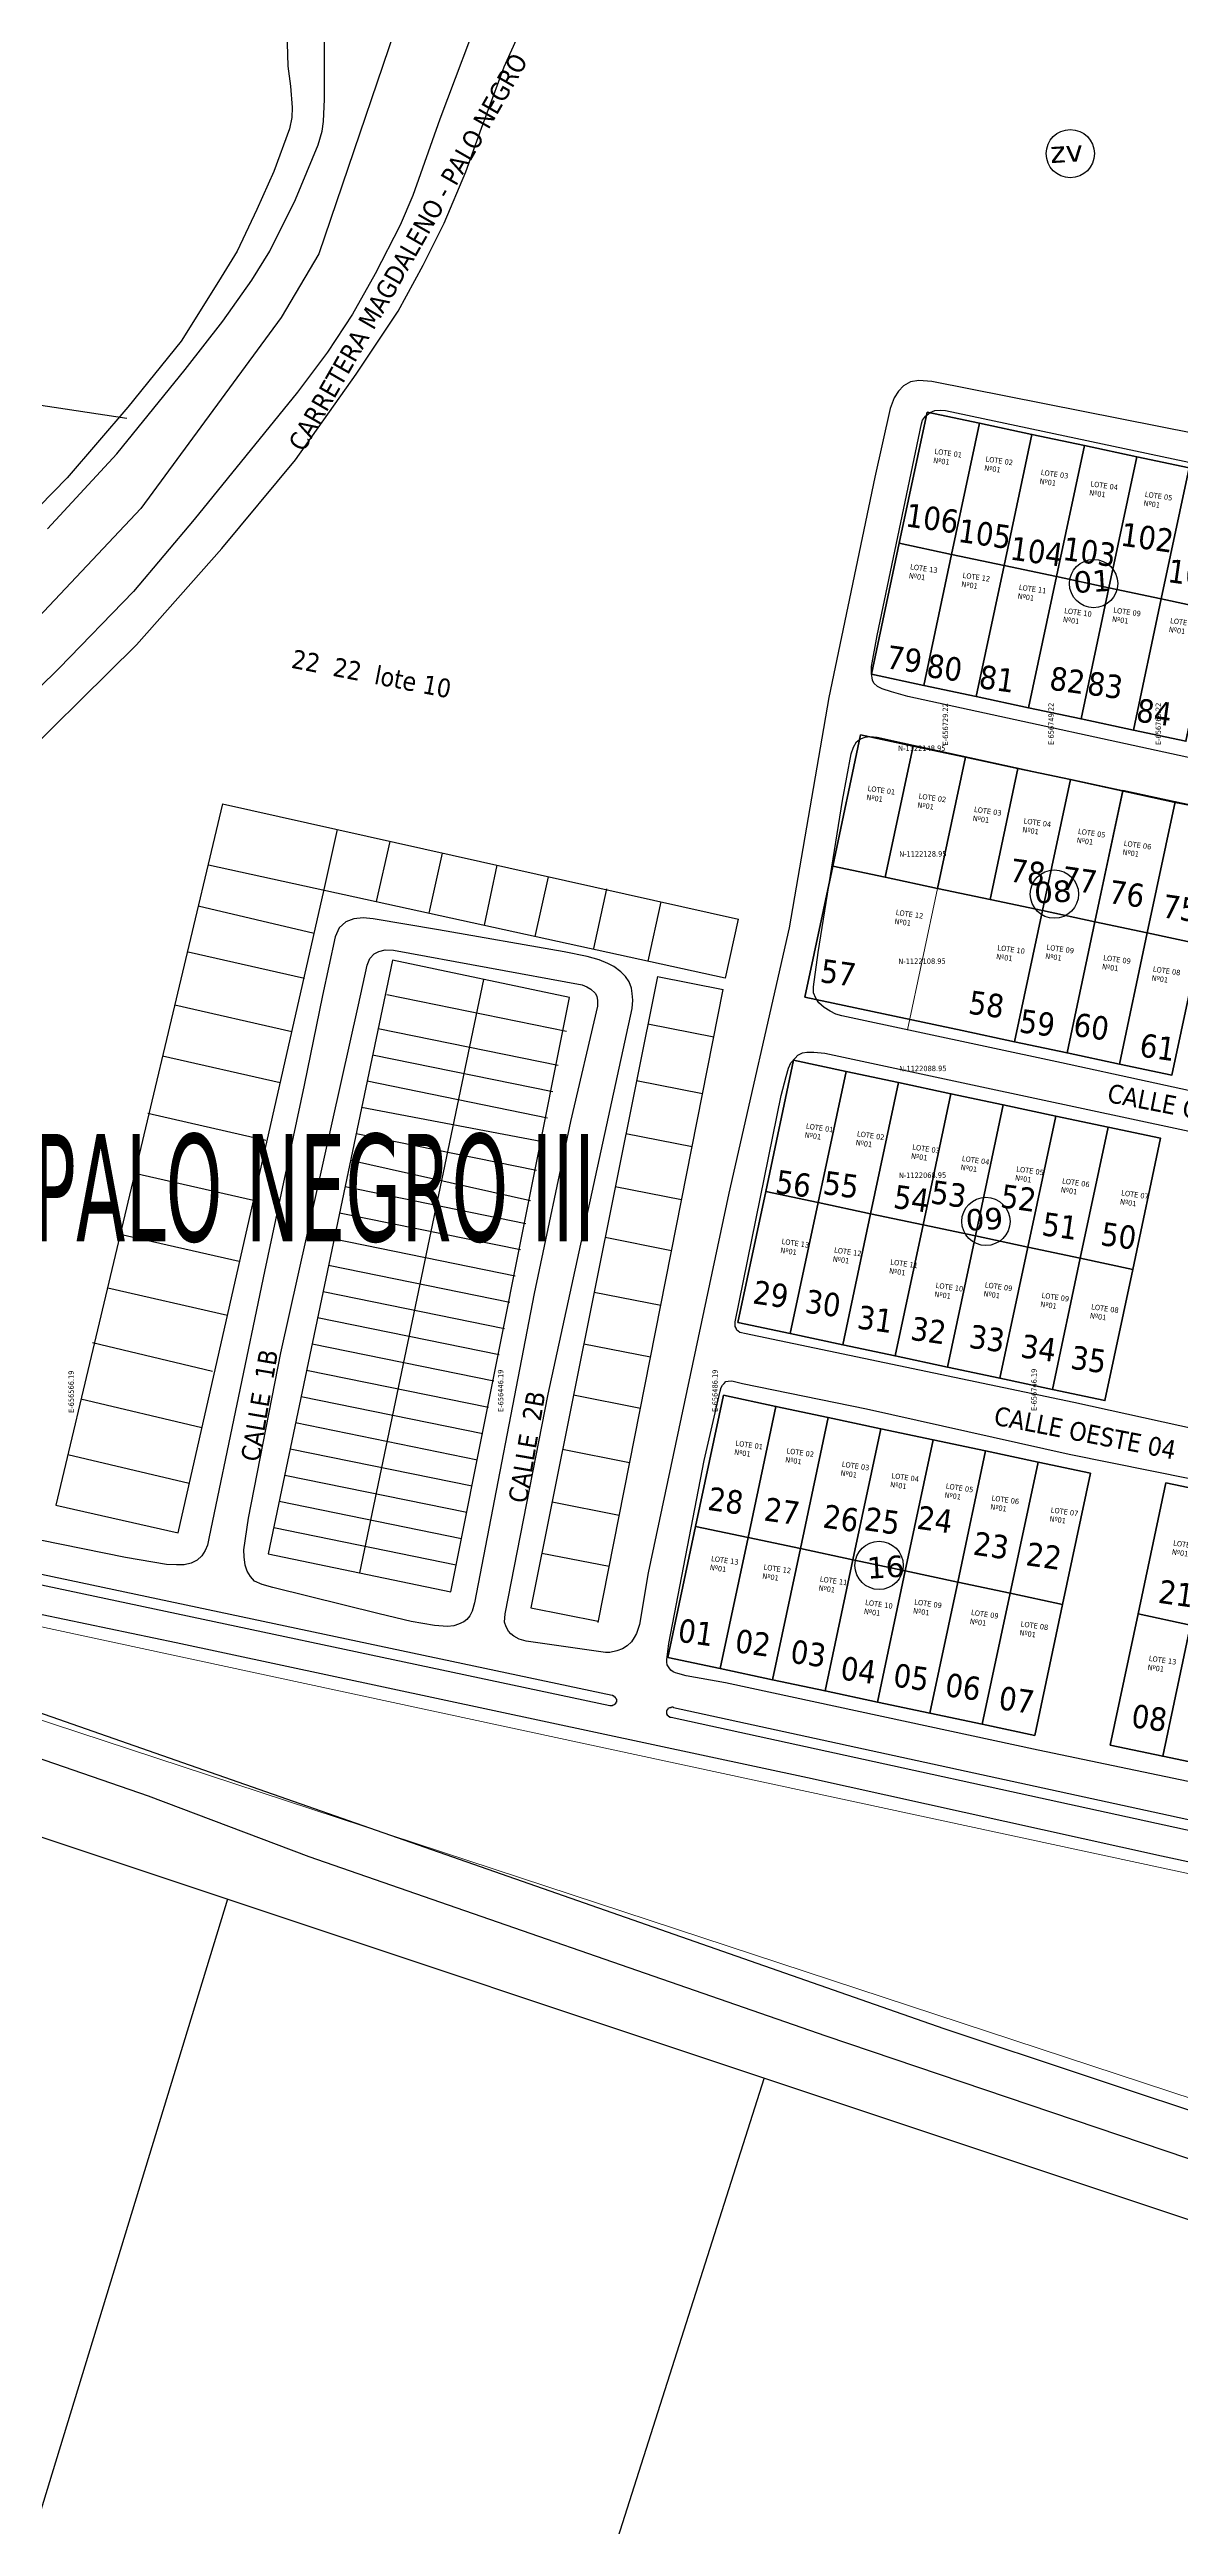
# Model space of a CAD drawing. Header units: metres. Extents: x 2 to 659295185, y -28 to 1124222152.
# Drawn here: x 656562.1 to 656773.2, y 1121817 to 1122279 of the extents above; entities that cross this region are included whole.
import ezdxf

# ---------------------------------------------------------------- set-up
doc = ezdxf.new("R2010")
doc.units = ezdxf.units.M
doc.header["$MEASUREMENT"] = 0
doc.layers.add('AT', color=210, linetype='CONTINUOUS', lineweight=50)
for name, color, linetype in [('CALLES', 1, 'CONTINUOUS'), ('CURVAS', 2, 'CONTINUOUS'), ('MANZANA', 30, 'CONTINUOUS'), ('Numero de manzana', 6, 'CONTINUOUS'), ('Parcelas', 140, 'CONTINUOUS'), ('TEXTOS', 7, 'CONTINUOUS')]:
    doc.layers.add(name, color=color, linetype=linetype)
doc.styles.add('ROMAN', font='verdana.ttf')
doc.styles.get("Standard").update_dxf_attribs({"font": 'tahoma.ttf'})

msp = doc.modelspace()

# ---------------------------------------------------------------- linework, layer by layer
at = {"layer": 'AT', "lineweight": 0}
msp.add_lwpolyline([(656919, 1121911), (656805, 1121887), (656422, 1122013), (656425, 1122014), (656811, 1121931), (656919, 1121911)], dxfattribs=at)
at = {"layer": 'CURVAS', "lineweight": 0}
msp.add_line((656727.8517, 1122122.5654), (656722.202, 1122096.1627), dxfattribs=at)
at = {"layer": 'MANZANA', "lineweight": -2}
for p, q in [((656606.2375, 1122289.6612), (656606.6251, 1122275.944)), ((656613.4444, 1122269.7852), (656613.4691, 1122290.351)), ((656643.3933, 1122288.3814), (656634.9413, 1122266.006)), ((656646.9555, 1122275.794), (656652.7029, 1122288.5314)), ((656606.6251, 1122275.944), (656607.0786, 1122272.1847)), ((656642.7336, 1122264.3763), (656646.9555, 1122275.794)), ((656607.0786, 1122272.1847), (656607.4249, 1122268.2056)), ((656607.326, 1122266.3259), (656606.8972, 1122264.2264)), ((656607.4249, 1122268.2056), (656607.326, 1122266.3259)), ((656613.0321, 1122263.8064), (656613.2465, 1122265.5761)), ((656613.2465, 1122265.5761), (656613.4444, 1122269.7852)), ((656634.9413, 1122266.006), (656629.9608, 1122251.8289)), ((656606.8972, 1122264.2264), (656603.9782, 1122256.248)), ((656608.0516, 1122251.069), (656612.2817, 1122261.257)), ((656612.2817, 1122261.257), (656613.0321, 1122263.8064)), ((656639.8064, 1122256.188), (656642.7336, 1122264.3763)), ((656603.9782, 1122256.248), (656600.8283, 1122249.1594)), ((656629.9608, 1122251.8289), (656627.5778, 1122246.29)), ((656635.7906, 1122246.6499), (656639.8064, 1122256.188)), ((656600.8283, 1122249.1594), (656597.1341, 1122241.401)), ((656603.269, 1122241.421), (656608.0516, 1122251.069)), ((656627.5778, 1122246.29), (656622.9024, 1122237.2019)), ((656631.8821, 1122238.7815), (656635.7906, 1122246.6499)), ((656597.1341, 1122241.401), (656593.6544, 1122235.7422)), ((656599.8965, 1122235.9921), (656603.269, 1122241.421)), ((656627.2067, 1122230.2433), (656631.8821, 1122238.7815)), ((656593.6544, 1122235.7422), (656586.6866, 1122224.6544)), ((656594.4542, 1122228.3337), (656599.8965, 1122235.9921)), ((656622.9024, 1122237.2019), (656618.664, 1122229.6534)), ((656618.664, 1122229.6534), (656613.9886, 1122222.5548)), ((656619.3732, 1122218.4857), (656627.2067, 1122230.2433)), ((656586.6866, 1122224.6544), (656576.7751, 1122212.3269)), ((656587.4782, 1122219.3455), (656594.4542, 1122228.3337)), ((656574.7302, 1122203.5887), (656587.4782, 1122219.3455)), ((656613.9886, 1122222.5548), (656608.4309, 1122215.1264)), ((656608.4309, 1122215.1264), (656589.1357, 1122191.3712)), ((656608.0434, 1122202.5189), (656619.3732, 1122218.4857)), ((656720.5249, 1122215.2863), (656719.7663, 1122214.0666)), ((656721.5062, 1122216.2861), (656720.5249, 1122215.2863)), ((656722.8173, 1122217.066), (656721.5062, 1122216.2861)), ((656724.351, 1122217.2959), (656722.8173, 1122217.066)), ((656726.767, 1122217.086), (656724.351, 1122217.2959)), ((656797.2855, 1122203.1288), (656726.767, 1122217.086)), ((656576.7751, 1122212.3269), (656565.4371, 1122199.1196)), ((656719.0077, 1122212.067), (656716.1052, 1122199.2296)), ((656719.7663, 1122214.0666), (656719.0077, 1122212.067)), ((656725.0437, 1122209.8874), (656725.5879, 1122210.6673)), ((656725.5879, 1122210.6673), (656726.4619, 1122211.3271)), ((656726.4619, 1122211.3271), (656727.336, 1122211.6671)), ((656727.336, 1122211.6671), (656728.3255, 1122211.777)), ((656728.3255, 1122211.777), (656729.3068, 1122211.6771)), ((656729.3068, 1122211.6771), (656791.4969, 1122198.4597)), ((656716.5669, 1122169.7056), (656724.8293, 1122209.2176)), ((656724.8293, 1122209.2176), (656725.0437, 1122209.8874)), ((656561.7512, 1122189.5916), (656574.7302, 1122203.5887)), ((656594.314, 1122185.9723), (656608.0434, 1122202.5189)), ((656565.4371, 1122199.1196), (656542.3075, 1122175.5744)), ((656716.1052, 1122199.2296), (656707.5212, 1122158.158)), ((656589.1357, 1122191.3712), (656577.7976, 1122177.9339)), ((656578.3913, 1122167.986), (656594.314, 1122185.9723)), ((656577.7976, 1122177.9339), (656563.9446, 1122163.6068)), ((656715.495, 1122163.9468), (656716.5669, 1122169.7056)), ((656546.8592, 1122136.8823), (656578.3913, 1122167.986)), ((656715.5032, 1122162.617), (656715.495, 1122163.9468)), ((656563.9446, 1122163.6068), (656547.7992, 1122147.8301)), ((656715.7259, 1122161.4073), (656715.5032, 1122162.617)), ((656715.9485, 1122160.8474), (656715.7259, 1122161.4073)), ((656716.6082, 1122160.1875), (656715.9485, 1122160.8474)), ((656717.4822, 1122159.7476), (656716.6082, 1122160.1875)), ((656719.2386, 1122159.2077), (656717.4822, 1122159.7476)), ((656707.5212, 1122158.158), (656700.1495, 1122115.2167)), ((656722.3143, 1122158.3379), (656719.2386, 1122159.2077)), ((656793.5007, 1122142.8311), (656722.3143, 1122158.3379)), ((656712.7079, 1122149.8896), (656713.4747, 1122150.4395)), ((656713.4747, 1122150.4395), (656714.3488, 1122150.7795)), ((656714.3488, 1122150.7795), (656715.2229, 1122150.8894)), ((656715.2229, 1122150.8894), (656716.5422, 1122150.7895)), ((656716.5422, 1122150.7895), (656721.366, 1122149.6997)), ((656710.1269, 1122138.9219), (656711.7266, 1122147.6701)), ((656711.7266, 1122147.6701), (656712.1637, 1122148.8898)), ((656712.1637, 1122148.8898), (656712.7079, 1122149.8896)), ((656721.366, 1122149.6997), (656771.9295, 1122138.6419)), ((656705.534, 1122110.5976), (656710.1269, 1122138.9219)), ((656771.9295, 1122138.6419), (656819.1947, 1122129.4538)), ((656615.4481, 1122113.517), (656613.0898, 1122102.5593)), ((656616.2068, 1122115.1767), (656615.4481, 1122113.517)), ((656617.4107, 1122116.2865), (656616.2068, 1122115.1767)), ((656618.9444, 1122116.8464), (656617.4107, 1122116.2865)), ((656620.6925, 1122117.0763), (656618.9444, 1122116.8464)), ((656622.5561, 1122116.8664), (656620.6925, 1122117.0763)), ((656634.7269, 1122114.8168), (656622.5561, 1122116.8664)), ((656658.1946, 1122110.7176), (656634.7269, 1122114.8168)), ((656700.1495, 1122115.2167), (656688.8609, 1122065.7268)), ((656621.3934, 1122108.2281), (656621.9294, 1122109.4479)), ((656621.9294, 1122109.4479), (656622.6962, 1122110.3377)), ((656622.6962, 1122110.3377), (656623.5703, 1122110.7876)), ((656623.5703, 1122110.7876), (656624.7742, 1122111.1175)), ((656624.7742, 1122111.1175), (656626.3079, 1122111.0175)), ((656626.3079, 1122111.0175), (656661.5094, 1122104.5389)), ((656662.4742, 1122109.8478), (656658.1946, 1122110.7176)), ((656664.6676, 1122109.1979), (656662.4742, 1122109.8478)), ((656666.3168, 1122108.5381), (656664.6676, 1122109.1979)), ((656667.4135, 1122107.9882), (656666.3168, 1122108.5381)), ((656704.6929, 1122104.1789), (656705.534, 1122110.5976)), ((656619.7772, 1122100.8096), (656621.3934, 1122108.2281)), ((656661.5094, 1122104.5389), (656662.3917, 1122104.2089)), ((656662.3917, 1122104.2089), (656663.1586, 1122103.769)), ((656668.7328, 1122106.9984), (656667.4135, 1122107.9882)), ((656669.6151, 1122106.1185), (656668.7328, 1122106.9984)), ((656670.2748, 1122105.1287), (656669.6151, 1122106.1185)), ((656670.72, 1122103.919), (656670.2748, 1122105.1287)), ((656670.8355, 1122102.9192), (656670.72, 1122103.919)), ((656704.6929, 1122103.0692), (656704.6929, 1122104.1789)), ((656605.2728, 1122035.9428), (656619.7772, 1122100.8096)), ((656613.0898, 1122102.5593), (656609.6513, 1122085.8427)), ((656655.1684, 1122028.1944), (656670.8437, 1122100.1498)), ((656664.379, 1122100.5697), (656659.3243, 1122079.094)), ((656663.1586, 1122103.769), (656663.9337, 1122102.9992)), ((656663.9337, 1122102.9992), (656664.2635, 1122102.4493)), ((656664.2635, 1122102.4493), (656664.379, 1122101.6694)), ((656664.379, 1122101.6694), (656664.379, 1122100.5697)), ((656670.9509, 1122101.6994), (656670.8355, 1122102.9192)), ((656670.8437, 1122100.1498), (656670.9509, 1122101.6994)), ((656705.1382, 1122102.0794), (656704.6929, 1122103.0692)), ((656705.6907, 1122101.1895), (656705.1382, 1122102.0794)), ((656706.6802, 1122100.3097), (656705.6907, 1122101.1895)), ((656707.7769, 1122099.6499), (656706.6802, 1122100.3097)), ((656708.8736, 1122099.11), (656707.7769, 1122099.6499)), ((656709.9703, 1122098.78), (656708.8736, 1122099.11)), ((656750.9933, 1122090.0018), (656709.9703, 1122098.78)), ((656700.0423, 1122089.002), (656700.4793, 1122090.0018)), ((656700.4793, 1122090.0018), (656701.2379, 1122090.8916)), ((656701.2379, 1122090.8916), (656701.7904, 1122091.4415)), ((656701.7904, 1122091.4415), (656702.6644, 1122091.8914)), ((656702.6644, 1122091.8914), (656703.4313, 1122092.0014)), ((656703.4313, 1122092.0014), (656704.7424, 1122092.0114)), ((656704.7424, 1122092.0114), (656706.8286, 1122091.7915)), ((656706.8286, 1122091.7915), (656736.1096, 1122085.5127)), ((656827.0035, 1122073.4152), (656750.9933, 1122090.0018)), ((656609.6513, 1122085.8427), (656602.2465, 1122051.0797)), ((656698.6405, 1122083.9031), (656699.6135, 1122087.4523)), ((656699.6135, 1122087.4523), (656700.0423, 1122089.002)), ((656736.1096, 1122085.5127), (656799.5119, 1122071.9655)), ((656690.0648, 1122041.7316), (656698.6405, 1122083.9031)), ((656659.3243, 1122079.094), (656652.5627, 1122046.9906)), ((656688.8609, 1122065.7268), (656673.8287, 1121994.8812)), ((656602.2465, 1122051.0797), (656591.9475, 1122001.5998)), ((656652.5627, 1122046.9906), (656641.4226, 1121989.3123)), ((656690.0648, 1122041.2917), (656690.0648, 1122041.7316)), ((656690.0648, 1122040.8518), (656690.0648, 1122041.2917)), ((656690.2874, 1122040.5119), (656690.0648, 1122040.8518)), ((656690.3946, 1122040.182), (656690.2874, 1122040.5119)), ((656690.6173, 1122039.962), (656690.3946, 1122040.182)), ((656690.9471, 1122039.7421), (656690.6173, 1122039.962)), ((656691.2769, 1122039.6321), (656690.9471, 1122039.7421)), ((656691.8212, 1122039.5321), (656691.2769, 1122039.6321)), ((656753.2444, 1122026.6347), (656691.8212, 1122039.5321)), ((656599.2698, 1122005.0591), (656605.2728, 1122035.9428)), ((656687.4838, 1122029.4442), (656687.7065, 1122029.8841)), ((656687.7065, 1122029.8841), (656688.0281, 1122030.224)), ((656688.0281, 1122030.224), (656688.3579, 1122030.5539)), ((656688.3579, 1122030.5539), (656688.7949, 1122030.6639)), ((656688.7949, 1122030.6639), (656689.4546, 1122030.6739)), ((656689.4546, 1122030.6739), (656691.4254, 1122030.234)), ((656691.4254, 1122030.234), (656714.5714, 1122025.475)), ((656647.1287, 1121987.2427), (656655.1684, 1122028.1944)), ((656684.2597, 1122015.8269), (656687.2694, 1122028.7843)), ((656687.2694, 1122028.7843), (656687.4838, 1122029.4442)), ((656714.5714, 1122025.475), (656752.4116, 1122017.0067)), ((656807.4279, 1122014.7072), (656753.2444, 1122026.6347)), ((656752.4116, 1122017.0067), (656802.5381, 1122006.9487)), ((656666.7043, 1121970.0762), (656462.1497, 1122013.5274)), ((656462.5784, 1122015.407), (656667.1331, 1121972.0658)), ((656677.7208, 1121981.7339), (656684.2597, 1122015.8269)), ((656463.7081, 1122007.3387), (656585.7878, 1121981.8838)), ((656576.2886, 1121997.7706), (656548.4342, 1122003.3995)), ((656598.4205, 1121999.1903), (656599.2698, 1122005.0591)), ((656583.9655, 1121996.4709), (656576.2886, 1121997.7706)), ((656590.5374, 1121998.0505), (656589.6634, 1121997.2707)), ((656591.1889, 1121999.0503), (656590.5374, 1121998.0505)), ((656591.6259, 1122000.0501), (656591.1889, 1121999.0503)), ((656591.9475, 1122001.5998), (656591.6259, 1122000.0501)), ((656598.4287, 1121997.8606), (656598.4205, 1121999.1903)), ((656598.6514, 1121996.3209), (656598.4287, 1121997.8606)), ((656585.8291, 1121996.3709), (656583.9655, 1121996.4709)), ((656587.2556, 1121996.3809), (656585.8291, 1121996.3709)), ((656588.5667, 1121996.7108), (656587.2556, 1121996.3809)), ((656589.6634, 1121997.2707), (656588.5667, 1121996.7108)), ((656598.9894, 1121995.2111), (656598.6514, 1121996.3209)), ((656599.6491, 1121994.2213), (656598.9894, 1121995.2111)), ((656600.416, 1121993.3415), (656599.6491, 1121994.2213)), ((656601.8425, 1121992.6816), (656600.416, 1121993.3415)), ((656673.8287, 1121994.8812), (656672.229, 1121985.2431)), ((656603.8215, 1121992.1317), (656601.8425, 1121992.6816)), ((656623.6775, 1121987.2427), (656603.8215, 1121992.1317)), ((656641.4226, 1121989.3123), (656640.9855, 1121987.7626)), ((656629.598, 1121985.833), (656623.6775, 1121987.2427)), ((656633.9848, 1121985.0832), (656629.598, 1121985.833)), ((656636.4008, 1121984.8732), (656633.9848, 1121985.0832)), ((656637.6047, 1121984.9832), (656636.4008, 1121984.8732)), ((656638.4788, 1121985.3231), (656637.6047, 1121984.9832)), ((656639.46, 1121985.763), (656638.4788, 1121985.3231)), ((656640.0043, 1121986.213), (656639.46, 1121985.763)), ((656640.5567, 1121986.8828), (656640.0043, 1121986.213)), ((656640.9855, 1121987.7626), (656640.5567, 1121986.8828)), ((656647.0215, 1121985.6931), (656647.1287, 1121987.2427)), ((656647.3596, 1121984.8032), (656647.0215, 1121985.6931)), ((656647.7966, 1121984.0334), (656647.3596, 1121984.8032)), ((656648.2419, 1121983.4835), (656647.7966, 1121984.0334)), ((656672.229, 1121985.2431), (656671.6848, 1121983.5835)), ((656585.7878, 1121981.8838), (656703.588, 1121956.7389)), ((656648.7861, 1121983.0436), (656648.2419, 1121983.4835)), ((656649.7756, 1121982.4937), (656648.7861, 1121983.0436)), ((656651.0949, 1121982.1638), (656649.7756, 1121982.4937)), ((656665.8962, 1121980.0242), (656651.0949, 1121982.1638)), ((656666.6631, 1121980.0242), (656665.8962, 1121980.0242)), ((656667.9742, 1121980.3641), (656666.6631, 1121980.0242)), ((656669.0709, 1121980.7041), (656667.9742, 1121980.3641)), ((656669.9449, 1121981.254), (656669.0709, 1121980.7041)), ((656670.7118, 1121982.0338), (656669.9449, 1121981.254)), ((656671.256, 1121982.8136), (656670.7118, 1121982.0338)), ((656671.6848, 1121983.5835), (656671.256, 1121982.8136)), ((656677.3002, 1121978.7445), (656677.7208, 1121981.7339)), ((656677.3002, 1121978.1946), (656677.3002, 1121978.7445)), ((656677.4157, 1121977.7547), (656677.3002, 1121978.1946)), ((656677.7455, 1121977.1948), (656677.4157, 1121977.7547)), ((656678.0753, 1121976.7549), (656677.7455, 1121977.1948)), ((656678.5124, 1121976.4249), (656678.0753, 1121976.7549)), ((656678.9494, 1121976.205), (656678.5124, 1121976.4249)), ((656679.3947, 1121976.095), (656678.9494, 1121976.205)), ((656680.9284, 1121975.6651), (656679.3947, 1121976.095)), ((656688.2754, 1121974.3654), (656680.9284, 1121975.6651)), ((656729.1006, 1121909.8485), (656554.8247, 1121970.6861)), ((656666.8198, 1121970.0762), (656666.7043, 1121970.0762)), ((656666.9269, 1121970.0762), (656666.8198, 1121970.0762)), ((656666.8198, 1121970.0762), (656666.8198, 1121970.0762)), ((656667.0341, 1121970.0762), (656666.9269, 1121970.0762)), ((656667.1413, 1121970.0762), (656667.0341, 1121970.0762)), ((656667.1331, 1121972.0658), (656667.2485, 1121972.0658)), ((656667.2568, 1121970.1862), (656667.1413, 1121970.0762)), ((656667.1413, 1121970.0762), (656667.1413, 1121970.0762)), ((656667.2485, 1121972.0658), (656667.2485, 1121971.9559)), ((656667.2485, 1121971.9559), (656667.3557, 1121971.9559)), ((656667.364, 1121970.1862), (656667.2568, 1121970.1862)), ((656667.3557, 1121971.9559), (656667.4629, 1121971.9559)), ((656667.4712, 1121970.2962), (656667.364, 1121970.1862)), ((656667.364, 1121970.1862), (656667.364, 1121970.1862)), ((656667.4629, 1121971.9559), (656667.4629, 1121971.8459)), ((656667.4629, 1121971.8459), (656667.5784, 1121971.8459)), ((656667.5866, 1121970.2962), (656667.4712, 1121970.2962)), ((656667.5784, 1121971.8459), (656667.5784, 1121971.7359)), ((656667.5784, 1121971.7359), (656667.6856, 1121971.7359)), ((656667.6938, 1121970.4062), (656667.5784, 1121970.4062)), ((656667.5784, 1121970.4062), (656667.5866, 1121970.2962)), ((656667.6856, 1121971.7359), (656667.6856, 1121971.6259)), ((656667.6856, 1121971.6259), (656667.7928, 1121971.5159)), ((656667.801, 1121970.5161), (656667.6938, 1121970.5161)), ((656667.6938, 1121970.5161), (656667.6938, 1121970.4062)), ((656667.7928, 1121971.5159), (656667.7928, 1121971.5159)), ((656667.7928, 1121971.5159), (656667.801, 1121971.406)), ((656667.801, 1121971.406), (656667.9082, 1121971.296)), ((656667.9082, 1121970.7361), (656667.801, 1121970.7361)), ((656667.801, 1121970.7361), (656667.801, 1121970.6261)), ((656667.801, 1121970.6261), (656667.801, 1121970.5161)), ((656667.9082, 1121971.296), (656667.9082, 1121971.296)), ((656667.9082, 1121971.296), (656667.9082, 1121971.186)), ((656667.9082, 1121971.186), (656667.9082, 1121971.076)), ((656667.9082, 1121971.076), (656667.9082, 1121971.076)), ((656667.9082, 1121971.076), (656667.9082, 1121970.9661)), ((656667.9082, 1121970.9661), (656667.9082, 1121970.8461)), ((656667.9082, 1121970.8461), (656667.9082, 1121970.7361)), ((656678.1083, 1121969.7863), (656678.2155, 1121969.8963)), ((656678.2155, 1121969.8963), (656678.3227, 1121969.9063)), ((656678.3227, 1121969.9063), (656678.3227, 1121969.9063)), ((656678.3227, 1121969.9063), (656678.4299, 1121969.9063)), ((656678.4299, 1121969.9063), (656678.5453, 1121969.7963)), ((656678.5453, 1121969.7963), (656826.8386, 1121937.4829)), ((656746.6313, 1121961.7979), (656688.2754, 1121974.3654)), ((656536.8652, 1121968.2866), (656580.5435, 1121953.3196)), ((656677.3414, 1121969.2364), (656677.4486, 1121969.3464)), ((656677.3414, 1121969.1264), (656677.3414, 1121969.2364)), ((656677.3414, 1121969.0165), (656677.3414, 1121969.1264)), ((656677.3414, 1121969.1264), (656677.3414, 1121969.1264)), ((656677.3414, 1121968.9065), (656677.3414, 1121969.0165)), ((656677.3414, 1121968.7865), (656677.3414, 1121968.9065)), ((656677.3414, 1121968.6765), (656677.3414, 1121968.7865)), ((656677.3414, 1121968.7865), (656677.3414, 1121968.7865)), ((656677.3414, 1121968.5665), (656677.3414, 1121968.6765)), ((656677.3414, 1121968.4566), (656677.3414, 1121968.5665)), ((656677.4569, 1121968.4566), (656677.3414, 1121968.4566)), ((656677.4486, 1121969.3464), (656677.4486, 1121969.4564)), ((656677.4486, 1121969.4564), (656677.5558, 1121969.4564)), ((656677.4486, 1121969.3464), (656677.4486, 1121969.3464)), ((656677.4569, 1121968.3466), (656677.4569, 1121968.4566)), ((656677.4569, 1121968.2366), (656677.4569, 1121968.3466)), ((656677.5641, 1121968.2366), (656677.4569, 1121968.2366)), ((656677.5558, 1121969.5663), (656677.663, 1121969.6763)), ((656677.5558, 1121969.4564), (656677.5558, 1121969.5663)), ((656677.5641, 1121968.1266), (656677.5641, 1121968.2366)), ((656677.6713, 1121968.1266), (656677.5641, 1121968.1266)), ((656677.663, 1121969.6763), (656677.7785, 1121969.6763)), ((656677.6713, 1121968.0167), (656677.6713, 1121968.1266)), ((656677.7867, 1121968.0167), (656677.6713, 1121968.0167)), ((656677.7785, 1121969.6763), (656677.8857, 1121969.7863)), ((656677.7785, 1121969.6763), (656677.7785, 1121969.6763)), ((656677.8939, 1121968.0167), (656677.7867, 1121968.0167)), ((656677.8857, 1121969.7863), (656677.9929, 1121969.7863)), ((656677.8939, 1121967.9067), (656677.8939, 1121968.0167)), ((656678.0011, 1121967.9067), (656677.8939, 1121967.9067)), ((656677.9929, 1121969.7863), (656677.9929, 1121969.7863)), ((656677.9929, 1121969.7863), (656678.1083, 1121969.7863)), ((656678.1166, 1121967.9067), (656678.0011, 1121967.9067)), ((656826.4098, 1121935.4933), (656678.1166, 1121967.9067)), ((656818.4691, 1121946.851), (656746.6313, 1121961.7979)), ((656703.588, 1121956.7389), (656769.6124, 1121942.1019)), ((656580.5435, 1121953.3196), (656610.5089, 1121941.952)), ((656769.6124, 1121942.1019), (656930.0848, 1121907.189)), ((656610.5089, 1121941.952), (656706.977, 1121908.5388)), ((656862.3287, 1121865.4175), (656729.1006, 1121909.8485)), ((656706.977, 1121908.5388), (656838.4488, 1121864.0978))]:
    msp.add_line(p, q, dxfattribs=at)
at = {"layer": 'MANZANA'}
for points in [[(656711.7588, 1122687.3267), (656703.0275, 1122632.9053), (656697.6061, 1122610.8584), (656692.9076, 1122612.033), (656688.0284, 1122591.1607), (656692.4558, 1122589.9861), (656683.5105, 1122547.1571), (656675.017, 1122504.1475), (656665.4393, 1122457.7947), (656648.7233, 1122389.4852), (656634.8085, 1122315.7544), (656630.8328, 1122295.3339), (656612.4001, 1122240.9394), (656605.3523, 1122229.0123), (656579.1489, 1122193.4119), (656546.982, 1122159.2572), (656496.3825, 1122112.4526), (656496.3825, 1122112.814)], [(656711.7588, 1122687.3267), (656703.0275, 1122632.9053), (656697.6061, 1122610.8584), (656692.9076, 1122612.033), (656688.0284, 1122591.1607), (656692.4558, 1122589.9861), (656683.5105, 1122547.1571), (656675.017, 1122504.1475), (656665.4393, 1122457.7947), (656648.7233, 1122389.4852), (656634.8085, 1122315.7544), (656630.8328, 1122295.3339), (656612.4001, 1122240.9394), (656605.3523, 1122229.0123), (656579.1489, 1122193.4119), (656546.982, 1122159.2572), (656496.3825, 1122112.4526), (656496.3825, 1122112.814)], [(656166.6968, 1122272.2238), (656576.5838, 1122210.2478)], [(656166.6968, 1122272.2238), (656576.5838, 1122210.2478)], [(656444.4766, 1121984.3344), (656844.3817, 1121851.0327), (656842.3091, 1121808.5453), (656843.3454, 1121761.9129), (656809.1483, 1121651.0314), (656278.575, 1121834.4522), (656403.977, 1121973.0225)], [(656595.3645, 1121934.0384), (656537.5077, 1121744.9384)], [(656695.4688, 1121900.6703), (656538.6802, 1121408.5428)]]:
    msp.add_lwpolyline(points, dxfattribs=at)
at = {"layer": 'Numero de manzana', "lineweight": -2}
for centre in [(656752.6103, 1122259.6051), (656756.9554, 1122179.4106), (656749.6343, 1122121.4887), (656736.8582, 1122060.433), (656716.9292, 1121996.2797)]:
    msp.add_circle(centre, 4.5001, dxfattribs=at)
at = {"layer": 'Parcelas', "lineweight": -3}
for p, q in [((656594.4219, 1122138.3079), (656563.3054, 1122007.5226)), ((656594.4219, 1122138.3079), (656690.6729, 1122116.8247)), ((656613.3618, 1122122.3309), (656615.8599, 1122133.5229)), ((656591.8218, 1122126.9443), (656688.2349, 1122105.8438)), ((656623.1701, 1122120.0836), (656625.6805, 1122131.331)), ((656632.9929, 1122117.9296), (656635.4951, 1122129.1404)), ((656586.1205, 1122002.3484), (656613.3618, 1122122.3309)), ((656643.325, 1122115.6726), (656645.6725, 1122126.8688)), ((656652.7724, 1122113.5875), (656655.2592, 1122124.729)), ((656663.6748, 1122111.3448), (656666.1532, 1122122.4489)), ((656611.4967, 1122114.1159), (656589.8892, 1122119.2568)), ((656673.8308, 1122108.9962), (656676.2944, 1122120.034)), ((656688.2681, 1122105.8365), (656690.6729, 1122116.8247)), ((656588.0374, 1122110.7168), (656609.7441, 1122105.7884)), ((656626.1168, 1122109.1428), (656602.9458, 1121998.4379)), ((656659.1815, 1122102.2222), (656626.1168, 1122109.1428)), ((656643.139, 1122105.58), (656619.968, 1121994.8751)), ((656675.5606, 1122106.1387), (656651.9378, 1121988.3484)), ((656675.5606, 1122106.1387), (656687.8149, 1122103.718)), ((656585.5229, 1122100.8371), (656607.3563, 1122095.88)), ((656625.068, 1122102.792), (656658.6117, 1122095.9535)), ((656636.9902, 1121991.3123), (656659.1815, 1122102.2222)), ((656664.4837, 1121985.6092), (656687.8149, 1122103.718)), ((656623.4545, 1122096.423), (656657.0238, 1122089.5792)), ((656673.7861, 1122097.2906), (656686.0661, 1122094.8649)), ((656583.2447, 1122091.3292), (656605.1917, 1122086.3462)), ((656622.4302, 1122091.529), (656656.025, 1122084.6801)), ((656621.4059, 1122086.6351), (656655.0262, 1122079.7809)), ((656671.6662, 1122086.72), (656683.9768, 1122084.2882)), ((656620.3816, 1122081.7411), (656654.1198, 1122075.3348)), ((656580.456, 1122080.6063), (656602.5243, 1122075.5958)), ((656619.3572, 1122076.8472), (656653.0286, 1122069.9826)), ((656669.6829, 1122076.8305), (656682.0221, 1122074.393)), ((656618.3107, 1122071.8472), (656651.8813, 1122064.355)), ((656578.037, 1122069.4409), (656600.2104, 1122064.4065)), ((656617.2864, 1122066.9532), (656651.0094, 1122060.0781)), ((656667.7041, 1122066.9638), (656680.0719, 1122064.5207)), ((656575.3282, 1122058.0539), (656597.527, 1122053.0138)), ((656616.2621, 1122062.0593), (656650.0106, 1122055.179)), ((656615.2377, 1122057.1653), (656649.0118, 1122050.2798)), ((656665.8006, 1122057.4723), (656678.1959, 1122055.0238)), ((656614.2134, 1122052.2714), (656648.013, 1122045.3806)), ((656573.0232, 1122048.0272), (656595.3411, 1122042.96)), ((656613.1891, 1122047.3774), (656647.0142, 1122040.4815)), ((656663.7492, 1122047.2435), (656676.1741, 1122044.7891)), ((656612.1648, 1122042.4835), (656646.0155, 1122035.5823)), ((656592.5727, 1122032.435), (656570.1525, 1122037.7692)), ((656611.1404, 1122037.5895), (656645.0167, 1122030.6832)), ((656661.8174, 1122037.6111), (656674.2702, 1122035.1511)), ((656610.1161, 1122032.6955), (656644.0179, 1122025.784)), ((656590.5371, 1122021.9494), (656568.0128, 1122027.3084)), ((656609.0918, 1122027.8016), (656643.0191, 1122020.8849)), ((656659.9093, 1122028.0966), (656672.3897, 1122025.6313)), ((656608.0674, 1122022.9076), (656642.0203, 1122015.9857)), ((656588.1707, 1122011.5263), (656565.539, 1122016.9109)), ((656607.0431, 1122018.0137), (656641.0215, 1122011.0865)), ((656657.8724, 1122017.9404), (656670.3822, 1122015.4692)), ((656606.0188, 1122013.1197), (656640.0227, 1122006.1874)), ((656563.3054, 1122007.5226), (656586.1205, 1122002.3484)), ((656604.9945, 1122008.2258), (656639.0239, 1122001.2882)), ((656655.9027, 1122008.1188), (656668.441, 1122005.642)), ((656586.1205, 1122002.3484), (656586.1205, 1122002.3484)), ((656603.9701, 1122003.3318), (656638.0252, 1121996.3891)), ((656602.9458, 1121998.4379), (656636.9902, 1121991.3123)), ((656653.9911, 1121998.5868), (656666.5569, 1121996.1045)), ((656651.9378, 1121988.3484), (656664.5333, 1121985.8602))]:
    msp.add_line(p, q, dxfattribs=at)
at = {"layer": 'Parcelas', "lineweight": 40}
for p, q in [((656703.0908, 1122102.2692), (656708.2886, 1122126.7229)), ((656708.2886, 1122126.7229), (656718.0701, 1122124.6438)), ((656737.6334, 1122120.4869), (656747.4148, 1122118.4078)), ((656747.4148, 1122118.4078), (656742.217, 1122093.9541)), ((656732.4353, 1122096.0319), (656703.0908, 1122102.2692)), ((656742.217, 1122093.9541), (656732.4356, 1122096.0333))]:
    msp.add_line(p, q, dxfattribs=at)
for points in [[(656725.8806, 1122211.3916), (656735.6621, 1122209.3125), (656730.4643, 1122184.8588), (656720.6828, 1122186.9379), (656725.8806, 1122211.3916)], [(656735.6622, 1122209.3131), (656745.4437, 1122207.234), (656740.2459, 1122182.7803), (656730.4644, 1122184.8595), (656735.6622, 1122209.3131)], [(656745.4437, 1122207.234), (656755.2252, 1122205.1549), (656750.0274, 1122180.7012), (656740.2459, 1122182.7803), (656745.4437, 1122207.234)], [(656755.2253, 1122205.1556), (656765.0068, 1122203.0765), (656759.809, 1122178.6228), (656750.0275, 1122180.7019), (656755.2253, 1122205.1556)], [(656765.0068, 1122203.0765), (656774.7883, 1122200.9974), (656769.5905, 1122176.5437), (656759.809, 1122178.6228), (656765.0068, 1122203.0765)], [(656774.7884, 1122200.9981), (656784.5699, 1122198.919), (656779.3721, 1122174.4653), (656769.5906, 1122176.5444), (656774.7884, 1122200.9981)], [(656720.6828, 1122186.9379), (656730.4643, 1122184.8588), (656725.2665, 1122160.4051), (656715.485, 1122162.4842), (656720.6828, 1122186.9379)], [(656730.4644, 1122184.8595), (656740.2459, 1122182.7803), (656735.0481, 1122158.3267), (656725.2666, 1122160.4058), (656730.4644, 1122184.8595)], [(656740.2459, 1122182.7803), (656750.0274, 1122180.7012), (656744.8296, 1122156.2475), (656735.0481, 1122158.3267), (656740.2459, 1122182.7803)], [(656750.0275, 1122180.7019), (656759.809, 1122178.6228), (656754.6112, 1122154.1691), (656744.8297, 1122156.2482), (656750.0275, 1122180.7019)], [(656759.809, 1122178.6228), (656769.5905, 1122176.5437), (656764.3927, 1122152.09), (656754.6112, 1122154.1691), (656759.809, 1122178.6228)], [(656769.5906, 1122176.5444), (656779.3721, 1122174.4653), (656774.1743, 1122150.0116), (656764.3928, 1122152.0907), (656769.5906, 1122176.5444)], [(656713.4864, 1122151.1766), (656723.2679, 1122149.0975), (656718.0701, 1122124.6438), (656708.2886, 1122126.7229), (656713.4864, 1122151.1766)], [(656723.268, 1122149.0982), (656733.0495, 1122147.0191), (656727.8517, 1122122.5654), (656718.0703, 1122124.6445), (656723.268, 1122149.0982)], [(656733.0495, 1122147.0191), (656742.831, 1122144.9399), (656737.6332, 1122120.4862), (656727.8517, 1122122.5654), (656733.0495, 1122147.0191)], [(656742.8311, 1122144.9406), (656752.6126, 1122142.8615), (656747.4148, 1122118.4078), (656737.6334, 1122120.4869), (656742.8311, 1122144.9406)], [(656752.6126, 1122142.8615), (656762.3941, 1122140.7824), (656757.1963, 1122116.3287), (656747.4148, 1122118.4078), (656752.6126, 1122142.8615)], [(656762.3942, 1122140.7831), (656772.1757, 1122138.704), (656766.9779, 1122114.2503), (656757.1965, 1122116.3294), (656762.3942, 1122140.7831)], [(656772.1757, 1122138.704), (656781.9572, 1122136.6249), (656776.7594, 1122112.1712), (656766.9779, 1122114.2503), (656772.1757, 1122138.704)], [(656747.4148, 1122118.4078), (656757.1963, 1122116.3287), (656751.9985, 1122091.875), (656742.217, 1122093.9541), (656747.4148, 1122118.4078)], [(656757.1965, 1122116.3294), (656766.9779, 1122114.2503), (656761.7801, 1122089.7966), (656751.9987, 1122091.8757), (656757.1965, 1122116.3294)], [(656766.9779, 1122114.2503), (656776.7594, 1122112.1712), (656771.5616, 1122087.7175), (656761.7801, 1122089.7966), (656766.9779, 1122114.2503)], [(656700.9748, 1122090.4912), (656710.7563, 1122088.4121), (656705.5585, 1122063.9584), (656695.777, 1122066.0376), (656700.9748, 1122090.4912)], [(656710.7565, 1122088.4128), (656720.5379, 1122086.3337), (656715.3401, 1122061.88), (656705.5587, 1122063.9591), (656710.7565, 1122088.4128)], [(656720.5379, 1122086.3337), (656730.3194, 1122084.2546), (656725.1216, 1122059.8009), (656715.3401, 1122061.88), (656720.5379, 1122086.3337)], [(656730.3196, 1122084.2553), (656740.101, 1122082.1762), (656734.9032, 1122057.7225), (656725.1218, 1122059.8016), (656730.3196, 1122084.2553)], [(656740.101, 1122082.1762), (656749.8825, 1122080.0971), (656744.6847, 1122055.6434), (656734.9032, 1122057.7225), (656740.101, 1122082.1762)], [(656749.8827, 1122080.0977), (656759.6641, 1122078.0186), (656754.4663, 1122053.5649), (656744.6849, 1122055.6441), (656749.8827, 1122080.0977)], [(656759.6641, 1122078.0186), (656769.4456, 1122075.9395), (656764.2478, 1122051.4858), (656754.4663, 1122053.5649), (656759.6641, 1122078.0186)], [(656695.777, 1122066.0376), (656705.5585, 1122063.9584), (656700.3607, 1122039.5047), (656690.5793, 1122041.5839), (656695.777, 1122066.0376)], [(656705.5587, 1122063.9591), (656715.3401, 1122061.88), (656710.1424, 1122037.4263), (656700.3609, 1122039.5054), (656705.5587, 1122063.9591)], [(656715.3401, 1122061.88), (656725.1216, 1122059.8009), (656719.9238, 1122035.3472), (656710.1424, 1122037.4263), (656715.3401, 1122061.88)], [(656725.1218, 1122059.8016), (656734.9032, 1122057.7225), (656729.7055, 1122033.2688), (656719.924, 1122035.3479), (656725.1218, 1122059.8016)], [(656734.9032, 1122057.7225), (656744.6847, 1122055.6434), (656739.4869, 1122031.1897), (656729.7055, 1122033.2688), (656734.9032, 1122057.7225)], [(656744.6849, 1122055.6441), (656754.4663, 1122053.5649), (656749.2686, 1122029.1112), (656739.4871, 1122031.1904), (656744.6849, 1122055.6441)], [(656754.4663, 1122053.5649), (656764.2478, 1122051.4858), (656759.05, 1122027.0321), (656749.2686, 1122029.1112), (656754.4663, 1122053.5649)], [(656687.8915, 1122028.0089), (656697.673, 1122025.9298), (656692.4752, 1122001.4761), (656682.6937, 1122003.5552), (656687.8915, 1122028.0089)], [(656697.6732, 1122025.9305), (656707.4546, 1122023.8513), (656702.2568, 1121999.3976), (656692.4754, 1122001.4768), (656697.6732, 1122025.9305)], [(656707.4546, 1122023.8513), (656717.2361, 1122021.7722), (656712.0383, 1121997.3185), (656702.2568, 1121999.3976), (656707.4546, 1122023.8513)], [(656717.2363, 1122021.7729), (656727.0177, 1122019.6938), (656721.8199, 1121995.2401), (656712.0385, 1121997.3192), (656717.2363, 1122021.7729)], [(656727.0177, 1122019.6938), (656736.7992, 1122017.6147), (656731.6014, 1121993.161), (656721.8199, 1121995.2401), (656727.0177, 1122019.6938)], [(656736.7994, 1122017.6154), (656746.5808, 1122015.5363), (656741.383, 1121991.0826), (656731.6016, 1121993.1617), (656736.7994, 1122017.6154)], [(656746.5808, 1122015.5363), (656756.3623, 1122013.4571), (656751.1645, 1121989.0035), (656741.383, 1121991.0826), (656746.5808, 1122015.5363)], [(656770.4598, 1122011.6736), (656780.2413, 1122009.5945), (656775.0435, 1121985.1408), (656765.262, 1121987.2199), (656770.4598, 1122011.6736)], [(656682.6937, 1122003.5552), (656692.4752, 1122001.4761), (656687.2774, 1121977.0224), (656677.4959, 1121979.1015), (656682.6937, 1122003.5552)], [(656692.4754, 1122001.4768), (656702.2568, 1121999.3976), (656697.059, 1121974.944), (656687.2776, 1121977.0231), (656692.4754, 1122001.4768)], [(656702.2568, 1121999.3976), (656712.0383, 1121997.3185), (656706.8405, 1121972.8648), (656697.059, 1121974.944), (656702.2568, 1121999.3976)], [(656712.0385, 1121997.3192), (656721.8199, 1121995.2401), (656716.6221, 1121970.7864), (656706.8407, 1121972.8655), (656712.0385, 1121997.3192)], [(656721.8199, 1121995.2401), (656731.6014, 1121993.161), (656726.4036, 1121968.7073), (656716.6221, 1121970.7864), (656721.8199, 1121995.2401)], [(656731.6016, 1121993.1617), (656741.383, 1121991.0826), (656736.1852, 1121966.6289), (656726.4038, 1121968.708), (656731.6016, 1121993.1617)], [(656741.383, 1121991.0826), (656751.1645, 1121989.0035), (656745.9667, 1121964.5498), (656736.1852, 1121966.6289), (656741.383, 1121991.0826)], [(656765.262, 1121987.2199), (656775.0435, 1121985.1408), (656769.8457, 1121960.6871), (656760.0642, 1121962.7662), (656765.262, 1121987.2199)], [(656775.0437, 1121985.1415), (656784.8251, 1121983.0624), (656779.6273, 1121958.6087), (656769.8459, 1121960.6878), (656775.0437, 1121985.1415)]]:
    msp.add_lwpolyline(points, dxfattribs=at)

# ---------------------------------------------------------------- texts
at = {"layer": 'CALLES', "color": 0}
for s, rotation, p in [('CARRETERA MAGDALENO - PALO NEGRO', 60.17781, (656609.5559, 1122203.8037)), ('22  22  lote 10 ', 349.029897, (656607.0882, 1122163.7276)), ('CALLE OESTE 03', 349.029897, (656759.3286, 1122082.7457)), ('CALLE  1B', 80.30419, (656601.2529, 1122015.467)), ('CALLE  2B', 80.30419, (656651.1485, 1122007.7186)), ('CALLE OESTE 04', 349.029897, (656738.1595, 1122022.5604))]:
    msp.add_text(s, height=3.5001, rotation=rotation, dxfattribs=at).set_placement(p)
at = {"layer": 'Numero de manzana', "lineweight": -2, "style": 'ROMAN'}
for s, p in [('zv', (656748.9626, 1122257.8285)), ('01', (656753.3078, 1122177.634)), ('08', (656745.9866, 1122119.712)), ('09', (656733.2105, 1122058.6564)), ('16', (656714.7715, 1121993.7687))]:
    msp.add_text(s, height=4, rotation=3.491535, dxfattribs=at).set_placement(p)
at = {"layer": 'Parcelas', "lineweight": 40, "attachment_point": 1, "rotation": 351.956363}
for s, insert, char_height, width in [('LOTE 01\\PNº01', (656727.3544, 1122204.5952), 1, 6.941503), ('LOTE 02\\PNº01', (656736.8773, 1122203.1722), 1, 6.941503), ('LOTE 03\\PNº01', (656747.2, 1122200.6825), 1, 6.941503), ('LOTE 04\\PNº01', (656756.4583, 1122198.5493), 1, 6.941503), ('LOTE 05\\PNº01', (656766.6046, 1122196.5929), 1, 6.941503), ('106', (656722.2754, 1122194.4306), 4.36937, 6.59514), ('105', (656732.0913, 1122191.5431), 4.36937, 6.59514), ('104', (656741.7836, 1122188.252), 4.36937, 6.59514), ('103', (656751.6199, 1122188.1932), 4.36937, 6.59514), ('102', (656762.4079, 1122190.8497), 4.36937, 6.59514), ('LOTE 13\\PNº01', (656722.8135, 1122183.0765), 1, 6.941503), ('101', (656771.1873, 1122184.0562), 4.36937, 6.280568), ('LOTE 12\\PNº01', (656732.604, 1122181.4752), 1, 6.941503), ('LOTE 11\\PNº01', (656743.1062, 1122179.2522), 1, 6.941503), ('LOTE 10\\PNº01', (656751.5615, 1122174.8946), 1, 6.941503), ('LOTE 09\\PNº01', (656760.7285, 1122174.9844), 1, 6.941503), ('LOTE 09\\PNº01', (656771.3219, 1122173.028), 1, 6.941503), ('79', (656718.7132, 1122167.952), 4.36937, 6.59514), ('80', (656726.2114, 1122166.3582), 4.36937, 6.59514), ('81', (656735.9929, 1122164.2791), 4.36937, 6.59514), ('82', (656749.1395, 1122164.0012), 4.36937, 6.59514), ('83', (656756.1845, 1122163.0784), 4.36937, 6.59514), ('84', (656765.3374, 1122158.0417), 4.36937, 6.59514), ('LOTE 01\\PNº01', (656714.8844, 1122141.7233), 1, 6.941503), ('LOTE 02\\PNº01', (656724.4073, 1122140.3003), 1, 6.941503), ('LOTE 03\\PNº01', (656734.73, 1122137.8106), 1, 6.941503), ('LOTE 04\\PNº01', (656743.9882, 1122135.6774), 1, 6.941503), ('LOTE 05\\PNº01', (656754.1346, 1122133.721), 1, 6.941503), ('78', (656741.7216, 1122128.1956), 4.36937, 6.59514), ('LOTE 06\\PNº01', (656762.6781, 1122131.498), 1, 6.941503), ('77', (656751.3722, 1122126.7474), 4.36937, 6.59514), ('76', (656760.2068, 1122124.176), 4.36937, 6.59514), ('LOTE 12\\PNº01', (656720.134, 1122118.6033), 1, 6.941503), ('75', (656770.1946, 1122121.4963), 4.36937, 6.59514), ('57', (656706.3769, 1122109.4399), 4.36937, 6.59514), ('LOTE 10\\PNº01', (656739.0915, 1122112.0227), 1, 6.941503), ('LOTE 09\\PNº01', (656748.2585, 1122112.1125), 1, 6.941503), ('LOTE 09\\PNº01', (656758.8519, 1122110.1561), 1, 6.941503), ('LOTE 08\\PNº01', (656768.1071, 1122108.0215), 1, 6.941503), ('58', (656734.0356, 1122103.5609), 4.36937, 6.59514), ('59', (656743.5221, 1122100.0937), 4.36937, 6.59514), ('60', (656753.5986, 1122099.4026), 4.36937, 6.59514), ('61', (656765.9513, 1122095.5656), 4.36937, 6.59514), ('LOTE 01\\PNº01', (656703.3725, 1122078.7426), 1, 6.941503), ('LOTE 02\\PNº01', (656712.8953, 1122077.3196), 1, 6.941503), ('LOTE 03\\PNº01', (656723.218, 1122074.8299), 1, 6.941503), ('LOTE 04\\PNº01', (656732.4763, 1122072.6966), 1, 6.941503), ('56', (656698.0172, 1122070.1105), 4.36937, 6.59514), ('55', (656706.8998, 1122069.9205), 4.36937, 6.59514), ('54', (656720.0375, 1122067.3181), 4.36937, 6.59514), ('53', (656726.9882, 1122068.1845), 4.36937, 6.59514), ('52', (656740.0191, 1122067.4257), 4.36937, 6.59514), ('LOTE 05\\PNº01', (656742.6226, 1122070.7403), 1, 6.941503), ('LOTE 06\\PNº01', (656751.1661, 1122068.5173), 1, 6.941503), ('LOTE 07\\PNº01', (656762.2036, 1122066.2942), 1, 6.941503), ('51', (656747.7303, 1122062.2211), 4.36937, 6.59514), ('50', (656758.6967, 1122060.3776), 4.36937, 6.59514), ('LOTE 13\\PNº01', (656698.8315, 1122057.2239), 1, 6.941503), ('LOTE 12\\PNº01', (656708.622, 1122055.6226), 1, 6.941503), ('LOTE 11\\PNº01', (656719.1242, 1122053.3996), 1, 6.941503), ('29', (656693.7917, 1122049.4899), 4.36937, 6.59514), ('LOTE 10\\PNº01', (656727.5795, 1122049.042), 1, 6.941503), ('LOTE 09\\PNº01', (656736.7465, 1122049.1318), 1, 6.941503), ('30', (656703.5341, 1122047.7976), 4.36937, 6.59514), ('31', (656713.2764, 1122044.8369), 4.36937, 6.59514), ('LOTE 09\\PNº01', (656747.3399, 1122047.1754), 1, 6.941503), ('LOTE 08\\PNº01', (656756.5951, 1122045.0408), 1, 6.941503), ('32', (656723.2289, 1122042.7208), 4.36937, 6.59514), ('33', (656734.1353, 1122041.2404), 4.36937, 6.59514), ('34', (656743.7676, 1122039.4437), 4.36937, 6.59514), ('35', (656753.0863, 1122037.3292), 4.36937, 6.59514), ('LOTE 01\\PNº01', (656690.2181, 1122019.5957), 1, 6.941503), ('LOTE 02\\PNº01', (656699.7409, 1122018.1727), 1, 6.941503), ('LOTE 03\\PNº01', (656710.0637, 1122015.683), 1, 6.941503), ('LOTE 04\\PNº01', (656719.3219, 1122013.5498), 1, 6.941503), ('LOTE 05\\PNº01', (656729.4683, 1122011.5934), 1, 6.941503), ('28', (656685.3879, 1122010.9754), 4.36937, 6.59514), ('27', (656695.884, 1122009.0105), 4.36937, 6.59514), ('26', (656706.8704, 1122007.7), 4.36937, 6.59514), ('25', (656714.5782, 1122007.2091), 4.36937, 6.59514), ('24', (656724.4188, 1122007.467), 4.36937, 6.59514), ('LOTE 06\\PNº01', (656738.0118, 1122009.3704), 1, 6.941503), ('LOTE 07\\PNº01', (656749.0492, 1122007.1473), 1, 6.941503), ('23', (656734.9101, 1122002.6247), 4.36937, 6.59514), ('LOTE 13\\PNº01', (656685.6772, 1121998.077), 1, 6.941503), ('22', (656744.7492, 1122000.6597), 4.36937, 6.59514), ('LOTE 01\\PNº01', (656771.8937, 1122000.9748), 1, 6.941503), ('LOTE 12\\PNº01', (656695.4677, 1121996.4757), 1, 6.941503), ('LOTE 11\\PNº01', (656705.9699, 1121994.2527), 1, 6.941503), ('21', (656769.4434, 1121993.6549), 4.36937, 6.59514), ('LOTE 10\\PNº01', (656714.4252, 1121989.8951), 1, 6.941503), ('LOTE 09\\PNº01', (656723.5921, 1121989.9849), 1, 6.941503), ('01', (656679.8146, 1121986.4125), 4.36937, 6.59514), ('02', (656690.4708, 1121984.4475), 4.36937, 6.59514), ('LOTE 09\\PNº01', (656734.1856, 1121988.0285), 1, 6.941503), ('LOTE 08\\PNº01', (656743.4408, 1121985.8939), 1, 6.941503), ('03', (656700.8035, 1121982.481), 4.36937, 6.59514), ('04', (656710.149, 1121979.3707), 4.36937, 6.59514), ('LOTE 13\\PNº01', (656767.3528, 1121979.4561), 1, 6.941503), ('05', (656719.9881, 1121978.0602), 4.36937, 6.59514), ('06', (656729.6637, 1121976.2588), 4.36937, 6.59514), ('07', (656739.6662, 1121973.803), 4.36937, 6.59514), ('08', (656764.4232, 1121970.4682), 4.36937, 6.59514)]:
    msp.add_mtext(s, dxfattribs=dict(at, insert=insert, char_height=char_height, width=width))
at = {"layer": 'Parcelas', "lineweight": 18, "char_height": 1, "attachment_point": 1}
for s, insert, width, rotation in [('E-656729.22', (656728.8052, 1122149.2073), 10.220269, 90.179457), ('E-656749.22', (656748.5359, 1122149.2832), 10.220269, 90.179457), ('E-656769.22', (656768.5388, 1122149.2865), 10.220269, 90.179457), ('N-1122148.95', (656720.4849, 1122149.1818), 11.113956, 0.179457), ('N-1122128.95', (656720.6817, 1122129.4751), 11.113956, 0.179457), ('N-1122108.95', (656720.5278, 1122109.4631), 11.113956, 0.179457), ('N-1122088.95', (656720.6771, 1122089.4516), 11.113956, 0.179457), ('N-1122068.95', (656720.6204, 1122069.5423), 11.113956, 0.179457), ('E-656566.19', (656565.6964, 1122024.7145), 10.220269, 90.179457), ('E-656446.19', (656645.8211, 1122024.897), 10.220269, 90.179457), ('E-656486.19', (656685.8211, 1122024.897), 10.220269, 90.179457), ('E-656746.19', (656745.3449, 1122025.0733), 10.220269, 90.179457)]:
    msp.add_mtext(s, dxfattribs=dict(at, insert=insert, width=width, rotation=rotation))
at = {"layer": 'TEXTOS', "color": 0, "width": 0.571429}
msp.add_text('URB. PALO NEGRO III', height=20, dxfattribs=at).set_placement((656521.8922, 1122056.7492))

doc.saveas('drawing.dxf')
